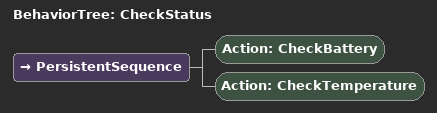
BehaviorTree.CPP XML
<root>

    <BehaviorTree ID="CheckStatus">
        <PersistentSequence>
            <Action ID="CheckBattery"/>
            <Action ID="CheckTemperature"/>
        </PersistentSequence>
    </BehaviorTree>

</root>
